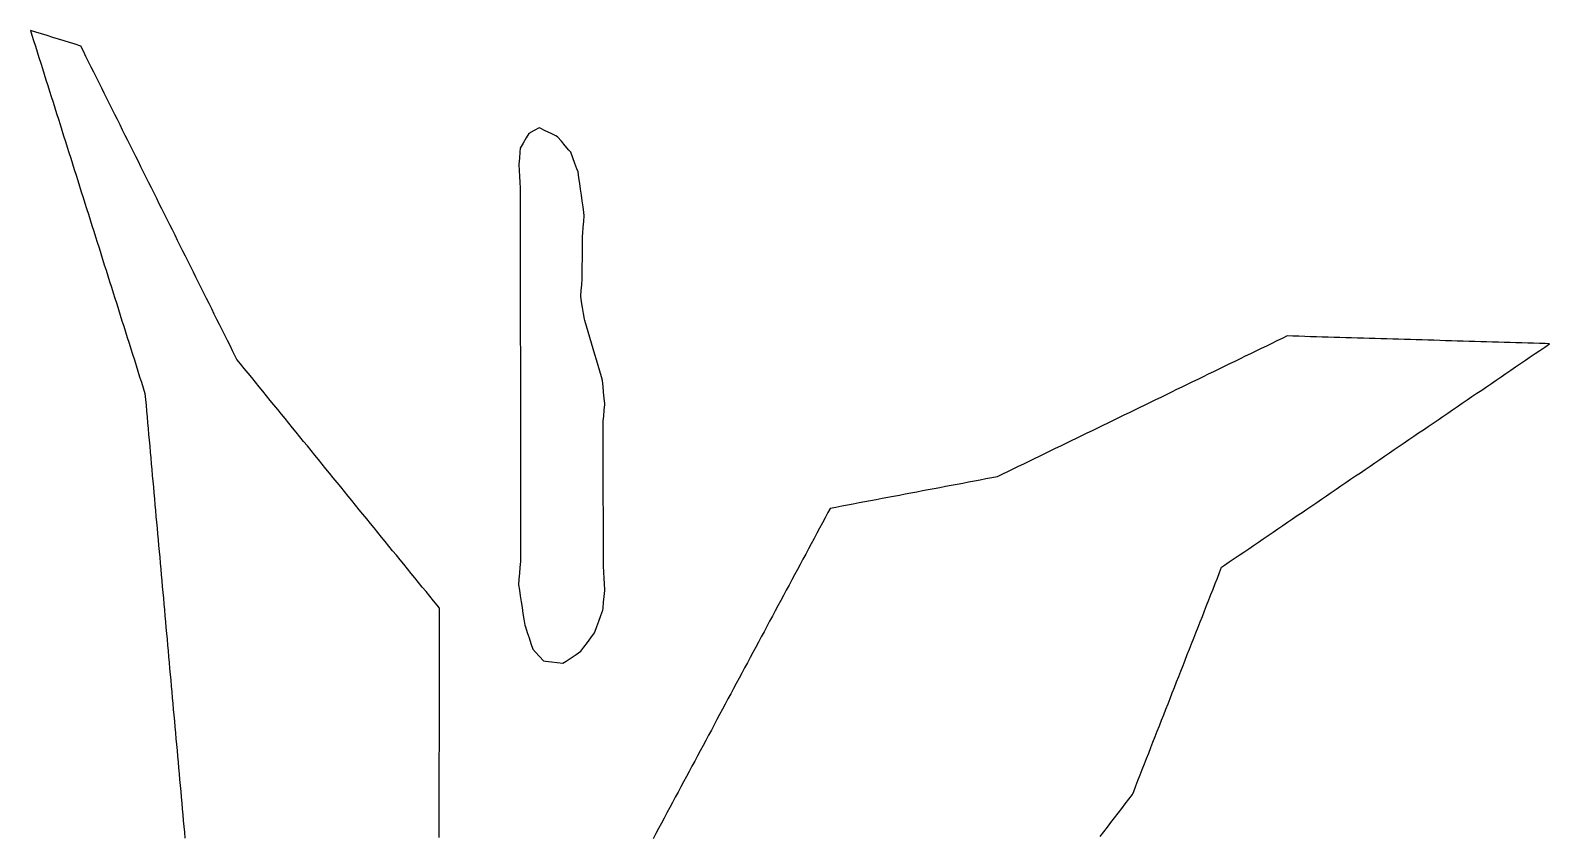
# Model space of a CAD drawing. Header units: millimetres. Extents: x 230 to 3347, y 514 to 5196.
# Drawn here: x 2876 to 3134.7, y 3664.5 to 3801.7 of the extents above; entities that cross this region are included whole.
import ezdxf

# ---------------------------------------------------------------- set-up
doc = ezdxf.new("R2010")
doc.units = ezdxf.units.MM
for name, color, linetype in [('ALL_ISLANDS', 7, 'Continuous'), ('OUTLINE_ISLAND_01', 7, 'Continuous'), ('OUTLINE_ISLAND_11', 7, 'Continuous')]:
    doc.layers.add(name, color=color, linetype=linetype)

msp = doc.modelspace()

# ---------------------------------------------------------------- linework, layer by layer
at = {"layer": 'ALL_ISLANDS'}
for points in [[(2945.5909, 3664.3627), (2945.5927, 3665.3627), (2945.5945, 3666.3627), (2945.5963, 3667.3627), (2945.5982, 3668.3627), (2945.6, 3669.3627), (2945.6018, 3670.3627), (2945.6036, 3671.3627), (2945.6054, 3672.3627), (2945.6072, 3673.3627), (2945.609, 3674.3627), (2945.6108, 3675.3627), (2945.6127, 3676.3627), (2945.6145, 3677.3627), (2945.6163, 3678.3627), (2945.6181, 3679.3627), (2945.6199, 3680.3627), (2945.6217, 3681.3627), (2945.6235, 3682.3627), (2945.6254, 3683.3627), (2945.6272, 3684.3627), (2945.629, 3685.3627), (2945.6308, 3686.3627), (2945.6326, 3687.3627), (2945.6344, 3688.3627), (2945.6362, 3689.3627), (2945.638, 3690.3627), (2945.6399, 3691.3627), (2945.6417, 3692.3627), (2945.6435, 3693.3627), (2945.6453, 3694.3626), (2945.6471, 3695.3626), (2945.6489, 3696.3626), (2945.6507, 3697.3626), (2945.6525, 3698.3626), (2945.6544, 3699.3626), (2945.6562, 3700.3626), (2945.658, 3701.3626), (2945.6598, 3702.3626), (2945.6616, 3703.3626), (2945.2453, 3703.8735), (2944.6136, 3704.6487), (2943.9819, 3705.424), (2943.3502, 3706.1992), (2942.7186, 3706.9744), (2942.0869, 3707.7496), (2941.4552, 3708.5248), (2940.8235, 3709.3001), (2940.1918, 3710.0753), (2939.5601, 3710.8505), (2938.9284, 3711.6257), (2938.2967, 3712.401), (2937.665, 3713.1762), (2937.0334, 3713.9514), (2936.4017, 3714.7266), (2935.77, 3715.5018), (2935.1383, 3716.2771), (2934.5066, 3717.0523), (2933.8749, 3717.8275), (2933.2432, 3718.6027), (2932.6115, 3719.378), (2931.9798, 3720.1532), (2931.3482, 3720.9284), (2930.7165, 3721.7036), (2930.0848, 3722.4788), (2929.4531, 3723.2541), (2928.8214, 3724.0293), (2928.1897, 3724.8045), (2927.558, 3725.5797), (2926.9263, 3726.3549), (2926.2946, 3727.1302), (2925.6629, 3727.9054), (2925.0313, 3728.6806), (2924.3996, 3729.4558), (2923.7679, 3730.2311), (2923.1362, 3731.0063), (2922.5045, 3731.7815), (2921.8728, 3732.5567), (2921.2411, 3733.3319), (2920.6094, 3734.1072), (2919.9777, 3734.8824), (2919.3461, 3735.6576), (2918.7144, 3736.4328), (2918.0827, 3737.208), (2917.451, 3737.9833), (2916.8193, 3738.7585), (2916.1876, 3739.5337), (2915.5559, 3740.3089), (2914.9242, 3741.0842), (2914.2925, 3741.8594), (2913.6608, 3742.6346), (2913.0292, 3743.4098), (2912.3975, 3744.185), (2911.7658, 3744.9603), (2911.1341, 3745.7355), (2910.8584, 3746.2883), (2910.4122, 3747.1833), (2909.966, 3748.0782), (2909.5198, 3748.9731), (2909.0736, 3749.8681), (2908.6274, 3750.763), (2908.1812, 3751.6579), (2907.735, 3752.5528), (2907.2888, 3753.4478), (2906.8426, 3754.3427), (2906.3963, 3755.2376), (2905.9501, 3756.1326), (2905.5039, 3757.0275), (2905.0577, 3757.9224), (2904.6115, 3758.8173), (2904.1653, 3759.7123), (2903.7191, 3760.6072), (2903.2729, 3761.5021), (2902.8267, 3762.3971), (2902.3805, 3763.292), (2901.9343, 3764.1869), (2901.488, 3765.0818), (2901.0418, 3765.9768), (2900.5956, 3766.8717), (2900.1494, 3767.7666), (2899.7032, 3768.6616), (2899.257, 3769.5565), (2898.8108, 3770.4514), (2898.3646, 3771.3463), (2897.9184, 3772.2413), (2897.4722, 3773.1362), (2897.026, 3774.0311), (2896.5797, 3774.9261), (2896.1335, 3775.821), (2895.6873, 3776.7159), (2895.2411, 3777.6108), (2894.7949, 3778.5058), (2894.3487, 3779.4007), (2893.9025, 3780.2956), (2893.4563, 3781.1906), (2893.0101, 3782.0855), (2892.5639, 3782.9804), (2892.1176, 3783.8754), (2891.6714, 3784.7703), (2891.2252, 3785.6652), (2890.779, 3786.5601), (2890.3328, 3787.4551), (2889.8866, 3788.35), (2889.4404, 3789.2449), (2888.9942, 3790.1399), (2888.548, 3791.0348), (2888.1018, 3791.9297), (2887.6556, 3792.8246), (2887.2093, 3793.7196), (2886.7631, 3794.6145), (2886.3169, 3795.5094), (2885.8707, 3796.4044), (2885.4245, 3797.2993), (2884.9783, 3798.1942), (2884.5321, 3799.0891), (2883.5989, 3799.3781), (2882.6437, 3799.6739), (2881.6884, 3799.9698), (2880.7332, 3800.2656), (2879.7779, 3800.5614), (2878.8227, 3800.8572), (2877.8674, 3801.153), (2876.9122, 3801.4488), (2875.9569, 3801.7447), (2876.2046, 3800.9604), (2876.5057, 3800.0068), (2876.8068, 3799.0532), (2877.1079, 3798.0996), (2877.409, 3797.146), (2877.71, 3796.1924), (2878.0111, 3795.2388), (2878.3122, 3794.2852), (2878.6133, 3793.3316), (2878.9144, 3792.378), (2879.2155, 3791.4244), (2879.5166, 3790.4708), (2879.8177, 3789.5172), (2880.1188, 3788.5636), (2880.4199, 3787.61), (2880.721, 3786.6564), (2881.0221, 3785.7028), (2881.3231, 3784.7493), (2881.6242, 3783.7957), (2881.9253, 3782.8421), (2882.2264, 3781.8885), (2882.5275, 3780.9349), (2882.8286, 3779.9813), (2883.1297, 3779.0277), (2883.4308, 3778.0741), (2883.7319, 3777.1205), (2884.033, 3776.1669), (2884.3341, 3775.2133), (2884.6352, 3774.2597), (2884.9363, 3773.3061), (2885.2373, 3772.3525), (2885.5384, 3771.3989), (2885.8395, 3770.4453), (2886.1406, 3769.4917), (2886.4417, 3768.5381), (2886.7428, 3767.5845), (2887.0439, 3766.6309), (2887.345, 3765.6773), (2887.6461, 3764.7238), (2887.9472, 3763.7702), (2888.2483, 3762.8166), (2888.5494, 3761.863), (2888.8504, 3760.9094), (2889.1515, 3759.9558), (2889.4526, 3759.0022), (2889.7537, 3758.0486), (2890.0548, 3757.095), (2890.3559, 3756.1414), (2890.657, 3755.1878), (2890.9581, 3754.2342), (2891.2592, 3753.2806), (2891.5603, 3752.327), (2891.8614, 3751.3734), (2892.1625, 3750.4198), (2892.4636, 3749.4662), (2892.7646, 3748.5126), (2893.0657, 3747.559), (2893.3668, 3746.6054), (2893.6679, 3745.6519), (2893.969, 3744.6983), (2894.2701, 3743.7447), (2894.5712, 3742.7911), (2894.8723, 3741.8375), (2895.1734, 3740.8839), (2895.4745, 3739.9303), (2895.4745, 3739.9299), (2895.564, 3738.9339), (2895.6535, 3737.9379), (2895.743, 3736.9419), (2895.8325, 3735.946), (2895.9219, 3734.95), (2896.0114, 3733.954), (2896.1009, 3732.958), (2896.1904, 3731.962), (2896.2799, 3730.966), (2896.3694, 3729.97), (2896.4589, 3728.974), (2896.5483, 3727.978), (2896.6378, 3726.9821), (2896.7273, 3725.9861), (2896.8168, 3724.9901), (2896.9063, 3723.9941), (2896.9958, 3722.9981), (2897.0853, 3722.0021), (2897.1747, 3721.0061), (2897.2642, 3720.0101), (2897.3537, 3719.0142), (2897.4432, 3718.0182), (2897.5327, 3717.0222), (2897.6222, 3716.0262), (2897.7117, 3715.0302), (2897.8012, 3714.0342), (2897.8906, 3713.0382), (2897.9801, 3712.0422), (2898.0696, 3711.0462), (2898.1591, 3710.0503), (2898.2486, 3709.0543), (2898.3381, 3708.0583), (2898.4276, 3707.0623), (2898.517, 3706.0663), (2898.6065, 3705.0703), (2898.696, 3704.0743), (2898.7855, 3703.0783), (2898.875, 3702.0824), (2898.9645, 3701.0864), (2899.054, 3700.0904), (2899.1434, 3699.0944), (2899.2329, 3698.0984), (2899.3224, 3697.1024), (2899.4119, 3696.1064), (2899.5014, 3695.1104), (2899.5909, 3694.1145), (2899.6804, 3693.1185), (2899.7699, 3692.1225), (2899.8593, 3691.1265), (2899.9488, 3690.1305), (2900.0383, 3689.1345), (2900.1278, 3688.1385), (2900.2173, 3687.1425), (2900.3068, 3686.1465), (2900.3963, 3685.1506), (2900.4857, 3684.1546), (2900.5752, 3683.1586), (2900.6647, 3682.1626), (2900.7542, 3681.1666), (2900.8437, 3680.1706), (2900.9332, 3679.1746), (2901.0227, 3678.1786), (2901.1121, 3677.1827), (2901.2016, 3676.1867), (2901.2911, 3675.1907), (2901.3806, 3674.1947), (2901.4701, 3673.1987), (2901.5596, 3672.2027), (2901.6491, 3671.2067), (2901.7386, 3670.2107), (2901.828, 3669.2148), (2901.9175, 3668.2188), (2902.007, 3667.2228), (2902.0965, 3666.2268), (2902.186, 3665.2308), (2902.2755, 3664.2348)], [(3058.2066, 3664.4932), (3058.8138, 3665.2877), (3059.4211, 3666.0822), (3060.0284, 3666.8767), (3060.6357, 3667.6712), (3061.2429, 3668.4657), (3061.8502, 3669.2602), (3062.4575, 3670.0547), (3063.0647, 3670.8492), (3063.672, 3671.6437), (3063.893, 3672.2066), (3064.2585, 3673.1374), (3064.6239, 3674.0682), (3064.9894, 3674.999), (3065.3549, 3675.9299), (3065.7203, 3676.8607), (3066.0858, 3677.7915), (3066.4512, 3678.7223), (3066.8167, 3679.6532), (3067.1822, 3680.584), (3067.5476, 3681.5148), (3067.9131, 3682.4456), (3068.2786, 3683.3765), (3068.644, 3684.3073), (3069.0095, 3685.2381), (3069.3749, 3686.169), (3069.7404, 3687.0998), (3070.1059, 3688.0306), (3070.4713, 3688.9614), (3070.8368, 3689.8923), (3071.2022, 3690.8231), (3071.5677, 3691.7539), (3071.9332, 3692.6847), (3072.2986, 3693.6156), (3072.6641, 3694.5464), (3073.0296, 3695.4772), (3073.395, 3696.408), (3073.7605, 3697.3389), (3074.1259, 3698.2697), (3074.4914, 3699.2005), (3074.8569, 3700.1314), (3075.2223, 3701.0622), (3075.5878, 3701.993), (3075.9532, 3702.9238), (3076.3187, 3703.8547), (3076.6842, 3704.7855), (3077.0496, 3705.7163), (3077.4151, 3706.6471), (3077.7805, 3707.578), (3078.146, 3708.5088), (3078.5115, 3709.4396), (3078.8769, 3710.3704), (3079.3591, 3710.6987), (3080.1857, 3711.2614), (3081.0123, 3711.8241), (3081.839, 3712.3869), (3082.6656, 3712.9496), (3083.4922, 3713.5124), (3084.3189, 3714.0751), (3085.1455, 3714.6378), (3085.9722, 3715.2006), (3086.7988, 3715.7633), (3087.6254, 3716.3261), (3088.4521, 3716.8888), (3089.2787, 3717.4515), (3090.1053, 3718.0143), (3090.932, 3718.577), (3091.7586, 3719.1397), (3092.5852, 3719.7025), (3093.4119, 3720.2652), (3094.2385, 3720.828), (3095.0651, 3721.3907), (3095.8918, 3721.9534), (3096.7184, 3722.5162), (3097.545, 3723.0789), (3098.3717, 3723.6417), (3099.1983, 3724.2044), (3100.0249, 3724.7671), (3100.8516, 3725.3299), (3101.6782, 3725.8926), (3102.5049, 3726.4553), (3103.3315, 3727.0181), (3104.1581, 3727.5808), (3104.9848, 3728.1436), (3105.8114, 3728.7063), (3106.638, 3729.269), (3107.4647, 3729.8318), (3108.2913, 3730.3945), (3109.1179, 3730.9572), (3109.9446, 3731.52), (3110.7712, 3732.0827), (3111.5978, 3732.6455), (3112.4245, 3733.2082), (3113.2511, 3733.7709), (3114.0777, 3734.3337), (3114.9044, 3734.8964), (3115.731, 3735.4592), (3116.5576, 3736.0219), (3117.3843, 3736.5846), (3118.2109, 3737.1474), (3119.0376, 3737.7101), (3119.8642, 3738.2728), (3120.6908, 3738.8356), (3121.5175, 3739.3983), (3122.3441, 3739.9611), (3123.1707, 3740.5238), (3123.9974, 3741.0865), (3124.824, 3741.6493), (3125.6506, 3742.212), (3126.4773, 3742.7748), (3127.3039, 3743.3375), (3128.1305, 3743.9002), (3128.9572, 3744.463), (3129.7838, 3745.0257), (3130.6104, 3745.5884), (3131.4371, 3746.1512), (3132.2637, 3746.7139), (3133.0903, 3747.2767), (3133.917, 3747.8394), (3134.7436, 3748.4021), (3134.0091, 3748.4239), (3133.0095, 3748.4534), (3132.0099, 3748.483), (3131.0104, 3748.5126), (3130.0108, 3748.5421), (3129.0112, 3748.5717), (3128.0117, 3748.6013), (3127.0121, 3748.6308), (3126.0125, 3748.6604), (3125.013, 3748.69), (3124.0134, 3748.7195), (3123.0139, 3748.7491), (3122.0143, 3748.7787), (3121.0147, 3748.8082), (3120.0152, 3748.8378), (3119.0156, 3748.8674), (3118.016, 3748.8969), (3117.0165, 3748.9265), (3116.0169, 3748.9561), (3115.0174, 3748.9856), (3114.0178, 3749.0152), (3113.0182, 3749.0448), (3112.0187, 3749.0743), (3111.0191, 3749.1039), (3110.0195, 3749.1335), (3109.02, 3749.163), (3108.0204, 3749.1926), (3107.0209, 3749.2222), (3106.0213, 3749.2517), (3105.0217, 3749.2813), (3104.0222, 3749.3109), (3103.0226, 3749.3404), (3102.023, 3749.37), (3101.0235, 3749.3995), (3100.0239, 3749.4291), (3099.0244, 3749.4587), (3098.0248, 3749.4882), (3097.0252, 3749.5178), (3096.0257, 3749.5474), (3095.0261, 3749.5769), (3094.0265, 3749.6065), (3093.027, 3749.6361), (3092.0274, 3749.6656), (3091.0278, 3749.6952), (3090.0283, 3749.7248), (3089.2017, 3749.3234), (3088.3021, 3748.8866), (3087.4026, 3748.4499), (3086.503, 3748.0131), (3085.6034, 3747.5763), (3084.7039, 3747.1395), (3083.8043, 3746.7027), (3082.9047, 3746.266), (3082.0051, 3745.8292), (3081.1056, 3745.3924), (3080.206, 3744.9556), (3079.3064, 3744.5188), (3078.4069, 3744.082), (3077.5073, 3743.6453), (3076.6077, 3743.2085), (3075.7082, 3742.7717), (3074.8086, 3742.3349), (3073.909, 3741.8981), (3073.0095, 3741.4614), (3072.1099, 3741.0246), (3071.2103, 3740.5878), (3070.3108, 3740.151), (3069.4112, 3739.7142), (3068.5116, 3739.2774), (3067.6121, 3738.8407), (3066.7125, 3738.4039), (3065.8129, 3737.9671), (3064.9134, 3737.5303), (3064.0138, 3737.0935), (3063.1142, 3736.6568), (3062.2147, 3736.22), (3061.3151, 3735.7832), (3060.4155, 3735.3464), (3059.516, 3734.9096), (3058.6164, 3734.4728), (3057.7168, 3734.0361), (3056.8173, 3733.5993), (3055.9177, 3733.1625), (3055.0181, 3732.7257), (3054.1186, 3732.2889), (3053.219, 3731.8522), (3052.3194, 3731.4154), (3051.4199, 3730.9786), (3050.5203, 3730.5418), (3049.6207, 3730.105), (3048.7212, 3729.6682), (3047.8216, 3729.2315), (3046.922, 3728.7947), (3046.0224, 3728.3579), (3045.1229, 3727.9211), (3044.2233, 3727.4843), (3043.3237, 3727.0476), (3042.4242, 3726.6108), (3041.5246, 3726.174), (3040.625, 3725.7372), (3039.7088, 3725.5642), (3038.7262, 3725.3786), (3037.7435, 3725.193), (3036.7609, 3725.0074), (3035.7783, 3724.8218), (3034.7957, 3724.6362), (3033.813, 3724.4506), (3032.8304, 3724.265), (3031.8478, 3724.0794), (3030.8652, 3723.8939), (3029.8825, 3723.7083), (3028.8999, 3723.5227), (3027.9173, 3723.3371), (3026.9346, 3723.1515), (3025.952, 3722.9659), (3024.9694, 3722.7803), (3023.9868, 3722.5947), (3023.0041, 3722.4091), (3022.0215, 3722.2235), (3021.0389, 3722.038), (3020.0563, 3721.8524), (3019.0736, 3721.6668), (3018.091, 3721.4812), (3017.1084, 3721.2956), (3016.1257, 3721.11), (3015.1431, 3720.9244), (3014.1605, 3720.7388), (3013.1779, 3720.5532), (3012.1952, 3720.3676), (3011.8116, 3719.6527), (3011.3387, 3718.7716), (3010.8658, 3717.8905), (3010.3929, 3717.0093), (3009.92, 3716.1282), (3009.4472, 3715.2471), (3008.9743, 3714.366), (3008.5014, 3713.4848), (3008.0285, 3712.6037), (3007.5557, 3711.7226), (3007.0828, 3710.8414), (3006.6099, 3709.9603), (3006.137, 3709.0792), (3005.6642, 3708.1981), (3005.1913, 3707.3169), (3004.7184, 3706.4358), (3004.2455, 3705.5547), (3003.7726, 3704.6735), (3003.2998, 3703.7924), (3002.8269, 3702.9113), (3002.354, 3702.0302), (3001.8811, 3701.149), (3001.4083, 3700.2679), (3000.9354, 3699.3868), (3000.4625, 3698.5056), (2999.9896, 3697.6245), (2999.5168, 3696.7434), (2999.0439, 3695.8623), (2998.571, 3694.9811), (2998.0981, 3694.1), (2997.6253, 3693.2189), (2997.1524, 3692.3377), (2996.6795, 3691.4566), (2996.2066, 3690.5755), (2995.7337, 3689.6944), (2995.2609, 3688.8132), (2994.788, 3687.9321), (2994.3151, 3687.051), (2993.8422, 3686.1698), (2993.3694, 3685.2887), (2992.8965, 3684.4076), (2992.4236, 3683.5265), (2991.9507, 3682.6453), (2991.4779, 3681.7642), (2991.005, 3680.8831), (2990.5321, 3680.0019), (2990.0592, 3679.1208), (2989.5863, 3678.2397), (2989.1135, 3677.3586), (2988.6406, 3676.4774), (2988.1677, 3675.5963), (2987.6948, 3674.7152), (2987.222, 3673.834), (2986.7491, 3672.9529), (2986.2762, 3672.0718), (2985.8033, 3671.1907), (2985.3305, 3670.3095), (2984.8576, 3669.4284), (2984.3847, 3668.5473), (2983.9118, 3667.6661), (2983.4389, 3666.785), (2982.9661, 3665.9039), (2982.4932, 3665.0228), (2982.0203, 3664.1416)]]:
    msp.add_lwpolyline(points, dxfattribs=at)
msp.add_lwpolyline([(2962.627, 3785.1685), (2961.7491, 3784.6895), (2960.8713, 3784.2106), (2960.4187, 3783.438), (2959.9132, 3782.5752), (2959.4077, 3781.7123), (2959.3461, 3780.9922), (2959.2608, 3779.9959), (2959.1755, 3778.9995), (2959.1816, 3778.8887), (2959.2363, 3777.8902), (2959.291, 3776.8917), (2959.3457, 3775.8932), (2959.4004, 3774.8947), (2959.4006, 3774.5398), (2959.4012, 3773.5398), (2959.4017, 3772.5398), (2959.4023, 3771.5398), (2959.4028, 3770.5398), (2959.4034, 3769.5398), (2959.4039, 3768.5398), (2959.4045, 3767.5398), (2959.405, 3766.5398), (2959.4056, 3765.5398), (2959.4061, 3764.5398), (2959.4067, 3763.5398), (2959.4072, 3762.5398), (2959.4078, 3761.5398), (2959.4083, 3760.5398), (2959.4089, 3759.5398), (2959.4094, 3758.5398), (2959.41, 3757.5398), (2959.4105, 3756.5398), (2959.4111, 3755.5398), (2959.4116, 3754.5398), (2959.4122, 3753.5398), (2959.4127, 3752.5398), (2959.4133, 3751.5398), (2959.4138, 3750.5398), (2959.4144, 3749.5398), (2959.4149, 3748.5398), (2959.4155, 3747.5398), (2959.416, 3746.5398), (2959.4166, 3745.5398), (2959.4171, 3744.5398), (2959.4177, 3743.5398), (2959.4182, 3742.5398), (2959.4188, 3741.5398), (2959.4193, 3740.5398), (2959.4199, 3739.5398), (2959.4204, 3738.5398), (2959.421, 3737.5398), (2959.4215, 3736.5398), (2959.4221, 3735.5398), (2959.4226, 3734.5398), (2959.4232, 3733.5398), (2959.4237, 3732.5398), (2959.4243, 3731.5398), (2959.4248, 3730.5398), (2959.4254, 3729.5398), (2959.4259, 3728.5398), (2959.4265, 3727.5398), (2959.427, 3726.5398), (2959.4276, 3725.5398), (2959.4281, 3724.5398), (2959.4287, 3723.5398), (2959.4292, 3722.5398), (2959.4298, 3721.5398), (2959.4303, 3720.5398), (2959.4309, 3719.5398), (2959.4314, 3718.5398), (2959.432, 3717.5398), (2959.4325, 3716.5398), (2959.4331, 3715.5398), (2959.4336, 3714.5398), (2959.4342, 3713.5398), (2959.4347, 3712.5398), (2959.4353, 3711.5398), (2959.4183, 3711.322), (2959.3407, 3710.325), (2959.263, 3709.328), (2959.1854, 3708.331), (2959.1077, 3707.3341), (2959.2458, 3706.448), (2959.3998, 3705.4599), (2959.5538, 3704.4718), (2959.7078, 3703.4838), (2959.8618, 3702.4957), (2960.0158, 3701.5076), (2960.1697, 3700.5195), (2960.2681, 3700.2227), (2960.5826, 3699.2735), (2960.8972, 3698.3242), (2961.2117, 3697.375), (2961.5262, 3696.4258), (2962.0041, 3695.9085), (2962.6827, 3695.1739), (2963.3613, 3694.4394), (2963.7076, 3694.3938), (2964.6991, 3694.2634), (2965.6906, 3694.133), (2966.682, 3694.0026), (2967.2494, 3694.3863), (2968.0777, 3694.9466), (2968.9061, 3695.5069), (2969.7344, 3696.0671), (2970.2478, 3696.7583), (2970.8441, 3697.561), (2971.4404, 3698.3638), (2972.0367, 3699.1665), (2972.0923, 3699.3171), (2972.4389, 3700.2552), (2972.7855, 3701.1932), (2973.1321, 3702.1312), (2973.4787, 3703.0692), (2973.5098, 3703.3914), (2973.606, 3704.3868), (2973.7022, 3705.3821), (2973.7984, 3706.3775), (2973.7902, 3706.5196), (2973.7324, 3707.518), (2973.6747, 3708.5163), (2973.6169, 3709.5146), (2973.5591, 3710.513), (2973.5587, 3711.2671), (2973.5581, 3712.2671), (2973.5576, 3713.2671), (2973.557, 3714.2671), (2973.5564, 3715.2671), (2973.5558, 3716.2671), (2973.5553, 3717.2671), (2973.5547, 3718.2671), (2973.5541, 3719.2671), (2973.5536, 3720.2671), (2973.553, 3721.2671), (2973.5524, 3722.2671), (2973.5519, 3723.2671), (2973.5513, 3724.2671), (2973.5507, 3725.2671), (2973.5502, 3726.2671), (2973.5496, 3727.2671), (2973.549, 3728.2671), (2973.5484, 3729.2671), (2973.5479, 3730.2671), (2973.5473, 3731.2671), (2973.5467, 3732.2671), (2973.5462, 3733.2671), (2973.5456, 3734.2671), (2973.545, 3735.2671), (2973.6187, 3736.0811), (2973.7089, 3737.077), (2973.7991, 3738.073), (2973.7903, 3738.1648), (2973.6955, 3739.1602), (2973.6007, 3740.1557), (2973.5059, 3741.1512), (2973.4111, 3742.1467), (2973.2299, 3742.7614), (2972.9471, 3743.7206), (2972.6643, 3744.6798), (2972.3815, 3745.6389), (2972.0986, 3746.5981), (2971.8158, 3747.5573), (2971.533, 3748.5165), (2971.2502, 3749.4757), (2970.9674, 3750.4348), (2970.6846, 3751.394), (2970.4018, 3752.3532), (2970.3625, 3752.5853), (2970.1959, 3753.5713), (2970.0293, 3754.5573), (2969.8626, 3755.5434), (2969.696, 3756.5294), (2969.7771, 3757.4402), (2969.8658, 3758.4362), (2969.9546, 3759.4323), (2969.9569, 3759.7208), (2969.965, 3760.7207), (2969.9732, 3761.7207), (2969.9813, 3762.7207), (2969.9894, 3763.7206), (2969.9976, 3764.7206), (2970.0057, 3765.7206), (2970.0138, 3766.7205), (2970.0582, 3767.2434), (2970.1428, 3768.2398), (2970.2275, 3769.2363), (2970.3121, 3770.2327), (2970.2397, 3770.7354), (2970.0973, 3771.7253), (2969.9548, 3772.7151), (2969.8124, 3773.7049), (2969.6699, 3774.6947), (2969.5275, 3775.6845), (2969.385, 3776.6743), (2969.2426, 3777.6641), (2969.0533, 3778.1759), (2968.7065, 3779.1139), (2968.3597, 3780.0518), (2968.0129, 3780.9897), (2967.6988, 3781.3588), (2967.0507, 3782.1204), (2966.4026, 3782.882), (2965.7545, 3783.6435), (2965.4658, 3783.7843), (2964.5669, 3784.2226), (2963.6681, 3784.6608), (2962.7692, 3785.0991)], close=True, dxfattribs=at)
at = {"layer": 'OUTLINE_ISLAND_01'}
for points in [[(2945.5909, 3664.3627), (2945.5927, 3665.3627), (2945.5945, 3666.3627), (2945.5963, 3667.3627), (2945.5982, 3668.3627), (2945.6, 3669.3627), (2945.6018, 3670.3627), (2945.6036, 3671.3627), (2945.6054, 3672.3627), (2945.6072, 3673.3627), (2945.609, 3674.3627), (2945.6108, 3675.3627), (2945.6127, 3676.3627), (2945.6145, 3677.3627), (2945.6163, 3678.3627), (2945.6181, 3679.3627), (2945.6199, 3680.3627), (2945.6217, 3681.3627), (2945.6235, 3682.3627), (2945.6254, 3683.3627), (2945.6272, 3684.3627), (2945.629, 3685.3627), (2945.6308, 3686.3627), (2945.6326, 3687.3627), (2945.6344, 3688.3627), (2945.6362, 3689.3627), (2945.638, 3690.3627), (2945.6399, 3691.3627), (2945.6417, 3692.3627), (2945.6435, 3693.3627), (2945.6453, 3694.3626), (2945.6471, 3695.3626), (2945.6489, 3696.3626), (2945.6507, 3697.3626), (2945.6525, 3698.3626), (2945.6544, 3699.3626), (2945.6562, 3700.3626), (2945.658, 3701.3626), (2945.6598, 3702.3626), (2945.6616, 3703.3626), (2945.2453, 3703.8735), (2944.6136, 3704.6487), (2943.9819, 3705.424), (2943.3502, 3706.1992), (2942.7186, 3706.9744), (2942.0869, 3707.7496), (2941.4552, 3708.5248), (2940.8235, 3709.3001), (2940.1918, 3710.0753), (2939.5601, 3710.8505), (2938.9284, 3711.6257), (2938.2967, 3712.401), (2937.665, 3713.1762), (2937.0334, 3713.9514), (2936.4017, 3714.7266), (2935.77, 3715.5018), (2935.1383, 3716.2771), (2934.5066, 3717.0523), (2933.8749, 3717.8275), (2933.2432, 3718.6027), (2932.6115, 3719.378), (2931.9798, 3720.1532), (2931.3482, 3720.9284), (2930.7165, 3721.7036), (2930.0848, 3722.4788), (2929.4531, 3723.2541), (2928.8214, 3724.0293), (2928.1897, 3724.8045), (2927.558, 3725.5797), (2926.9263, 3726.3549), (2926.2946, 3727.1302), (2925.6629, 3727.9054), (2925.0313, 3728.6806), (2924.3996, 3729.4558), (2923.7679, 3730.2311), (2923.1362, 3731.0063), (2922.5045, 3731.7815), (2921.8728, 3732.5567), (2921.2411, 3733.3319), (2920.6094, 3734.1072), (2919.9777, 3734.8824), (2919.3461, 3735.6576), (2918.7144, 3736.4328), (2918.0827, 3737.208), (2917.451, 3737.9833), (2916.8193, 3738.7585), (2916.1876, 3739.5337), (2915.5559, 3740.3089), (2914.9242, 3741.0842), (2914.2925, 3741.8594), (2913.6608, 3742.6346), (2913.0292, 3743.4098), (2912.3975, 3744.185), (2911.7658, 3744.9603), (2911.1341, 3745.7355), (2910.8584, 3746.2883), (2910.4122, 3747.1833), (2909.966, 3748.0782), (2909.5198, 3748.9731), (2909.0736, 3749.8681), (2908.6274, 3750.763), (2908.1812, 3751.6579), (2907.735, 3752.5528), (2907.2888, 3753.4478), (2906.8426, 3754.3427), (2906.3963, 3755.2376), (2905.9501, 3756.1326), (2905.5039, 3757.0275), (2905.0577, 3757.9224), (2904.6115, 3758.8173), (2904.1653, 3759.7123), (2903.7191, 3760.6072), (2903.2729, 3761.5021), (2902.8267, 3762.3971), (2902.3805, 3763.292), (2901.9343, 3764.1869), (2901.488, 3765.0818), (2901.0418, 3765.9768), (2900.5956, 3766.8717), (2900.1494, 3767.7666), (2899.7032, 3768.6616), (2899.257, 3769.5565), (2898.8108, 3770.4514), (2898.3646, 3771.3463), (2897.9184, 3772.2413), (2897.4722, 3773.1362), (2897.026, 3774.0311), (2896.5797, 3774.9261), (2896.1335, 3775.821), (2895.6873, 3776.7159), (2895.2411, 3777.6108), (2894.7949, 3778.5058), (2894.3487, 3779.4007), (2893.9025, 3780.2956), (2893.4563, 3781.1906), (2893.0101, 3782.0855), (2892.5639, 3782.9804), (2892.1176, 3783.8754), (2891.6714, 3784.7703), (2891.2252, 3785.6652), (2890.779, 3786.5601), (2890.3328, 3787.4551), (2889.8866, 3788.35), (2889.4404, 3789.2449), (2888.9942, 3790.1399), (2888.548, 3791.0348), (2888.1018, 3791.9297), (2887.6556, 3792.8246), (2887.2093, 3793.7196), (2886.7631, 3794.6145), (2886.3169, 3795.5094), (2885.8707, 3796.4044), (2885.4245, 3797.2993), (2884.9783, 3798.1942), (2884.5321, 3799.0891), (2883.5989, 3799.3781), (2882.6437, 3799.6739), (2881.6884, 3799.9698), (2880.7332, 3800.2656), (2879.7779, 3800.5614), (2878.8227, 3800.8572), (2877.8674, 3801.153), (2876.9122, 3801.4488), (2875.9569, 3801.7447), (2876.2046, 3800.9604), (2876.5057, 3800.0068), (2876.8068, 3799.0532), (2877.1079, 3798.0996), (2877.409, 3797.146), (2877.71, 3796.1924), (2878.0111, 3795.2388), (2878.3122, 3794.2852), (2878.6133, 3793.3316), (2878.9144, 3792.378), (2879.2155, 3791.4244), (2879.5166, 3790.4708), (2879.8177, 3789.5172), (2880.1188, 3788.5636), (2880.4199, 3787.61), (2880.721, 3786.6564), (2881.0221, 3785.7028), (2881.3231, 3784.7493), (2881.6242, 3783.7957), (2881.9253, 3782.8421), (2882.2264, 3781.8885), (2882.5275, 3780.9349), (2882.8286, 3779.9813), (2883.1297, 3779.0277), (2883.4308, 3778.0741), (2883.7319, 3777.1205), (2884.033, 3776.1669), (2884.3341, 3775.2133), (2884.6352, 3774.2597), (2884.9363, 3773.3061), (2885.2373, 3772.3525), (2885.5384, 3771.3989), (2885.8395, 3770.4453), (2886.1406, 3769.4917), (2886.4417, 3768.5381), (2886.7428, 3767.5845), (2887.0439, 3766.6309), (2887.345, 3765.6773), (2887.6461, 3764.7238), (2887.9472, 3763.7702), (2888.2483, 3762.8166), (2888.5494, 3761.863), (2888.8504, 3760.9094), (2889.1515, 3759.9558), (2889.4526, 3759.0022), (2889.7537, 3758.0486), (2890.0548, 3757.095), (2890.3559, 3756.1414), (2890.657, 3755.1878), (2890.9581, 3754.2342), (2891.2592, 3753.2806), (2891.5603, 3752.327), (2891.8614, 3751.3734), (2892.1625, 3750.4198), (2892.4636, 3749.4662), (2892.7646, 3748.5126), (2893.0657, 3747.559), (2893.3668, 3746.6054), (2893.6679, 3745.6519), (2893.969, 3744.6983), (2894.2701, 3743.7447), (2894.5712, 3742.7911), (2894.8723, 3741.8375), (2895.1734, 3740.8839), (2895.4745, 3739.9303), (2895.4745, 3739.9299), (2895.564, 3738.9339), (2895.6535, 3737.9379), (2895.743, 3736.9419), (2895.8325, 3735.946), (2895.9219, 3734.95), (2896.0114, 3733.954), (2896.1009, 3732.958), (2896.1904, 3731.962), (2896.2799, 3730.966), (2896.3694, 3729.97), (2896.4589, 3728.974), (2896.5483, 3727.978), (2896.6378, 3726.9821), (2896.7273, 3725.9861), (2896.8168, 3724.9901), (2896.9063, 3723.9941), (2896.9958, 3722.9981), (2897.0853, 3722.0021), (2897.1747, 3721.0061), (2897.2642, 3720.0101), (2897.3537, 3719.0142), (2897.4432, 3718.0182), (2897.5327, 3717.0222), (2897.6222, 3716.0262), (2897.7117, 3715.0302), (2897.8012, 3714.0342), (2897.8906, 3713.0382), (2897.9801, 3712.0422), (2898.0696, 3711.0462), (2898.1591, 3710.0503), (2898.2486, 3709.0543), (2898.3381, 3708.0583), (2898.4276, 3707.0623), (2898.517, 3706.0663), (2898.6065, 3705.0703), (2898.696, 3704.0743), (2898.7855, 3703.0783), (2898.875, 3702.0824), (2898.9645, 3701.0864), (2899.054, 3700.0904), (2899.1434, 3699.0944), (2899.2329, 3698.0984), (2899.3224, 3697.1024), (2899.4119, 3696.1064), (2899.5014, 3695.1104), (2899.5909, 3694.1145), (2899.6804, 3693.1185), (2899.7699, 3692.1225), (2899.8593, 3691.1265), (2899.9488, 3690.1305), (2900.0383, 3689.1345), (2900.1278, 3688.1385), (2900.2173, 3687.1425), (2900.3068, 3686.1465), (2900.3963, 3685.1506), (2900.4857, 3684.1546), (2900.5752, 3683.1586), (2900.6647, 3682.1626), (2900.7542, 3681.1666), (2900.8437, 3680.1706), (2900.9332, 3679.1746), (2901.0227, 3678.1786), (2901.1121, 3677.1827), (2901.2016, 3676.1867), (2901.2911, 3675.1907), (2901.3806, 3674.1947), (2901.4701, 3673.1987), (2901.5596, 3672.2027), (2901.6491, 3671.2067), (2901.7386, 3670.2107), (2901.828, 3669.2148), (2901.9175, 3668.2188), (2902.007, 3667.2228), (2902.0965, 3666.2268), (2902.186, 3665.2308), (2902.2755, 3664.2348)], [(3058.2066, 3664.4932), (3058.8138, 3665.2877), (3059.4211, 3666.0822), (3060.0284, 3666.8767), (3060.6357, 3667.6712), (3061.2429, 3668.4657), (3061.8502, 3669.2602), (3062.4575, 3670.0547), (3063.0647, 3670.8492), (3063.672, 3671.6437), (3063.893, 3672.2066), (3064.2585, 3673.1374), (3064.6239, 3674.0682), (3064.9894, 3674.999), (3065.3549, 3675.9299), (3065.7203, 3676.8607), (3066.0858, 3677.7915), (3066.4512, 3678.7223), (3066.8167, 3679.6532), (3067.1822, 3680.584), (3067.5476, 3681.5148), (3067.9131, 3682.4456), (3068.2786, 3683.3765), (3068.644, 3684.3073), (3069.0095, 3685.2381), (3069.3749, 3686.169), (3069.7404, 3687.0998), (3070.1059, 3688.0306), (3070.4713, 3688.9614), (3070.8368, 3689.8923), (3071.2022, 3690.8231), (3071.5677, 3691.7539), (3071.9332, 3692.6847), (3072.2986, 3693.6156), (3072.6641, 3694.5464), (3073.0296, 3695.4772), (3073.395, 3696.408), (3073.7605, 3697.3389), (3074.1259, 3698.2697), (3074.4914, 3699.2005), (3074.8569, 3700.1314), (3075.2223, 3701.0622), (3075.5878, 3701.993), (3075.9532, 3702.9238), (3076.3187, 3703.8547), (3076.6842, 3704.7855), (3077.0496, 3705.7163), (3077.4151, 3706.6471), (3077.7805, 3707.578), (3078.146, 3708.5088), (3078.5115, 3709.4396), (3078.8769, 3710.3704), (3079.3591, 3710.6987), (3080.1857, 3711.2614), (3081.0123, 3711.8241), (3081.839, 3712.3869), (3082.6656, 3712.9496), (3083.4922, 3713.5124), (3084.3189, 3714.0751), (3085.1455, 3714.6378), (3085.9722, 3715.2006), (3086.7988, 3715.7633), (3087.6254, 3716.3261), (3088.4521, 3716.8888), (3089.2787, 3717.4515), (3090.1053, 3718.0143), (3090.932, 3718.577), (3091.7586, 3719.1397), (3092.5852, 3719.7025), (3093.4119, 3720.2652), (3094.2385, 3720.828), (3095.0651, 3721.3907), (3095.8918, 3721.9534), (3096.7184, 3722.5162), (3097.545, 3723.0789), (3098.3717, 3723.6417), (3099.1983, 3724.2044), (3100.0249, 3724.7671), (3100.8516, 3725.3299), (3101.6782, 3725.8926), (3102.5049, 3726.4553), (3103.3315, 3727.0181), (3104.1581, 3727.5808), (3104.9848, 3728.1436), (3105.8114, 3728.7063), (3106.638, 3729.269), (3107.4647, 3729.8318), (3108.2913, 3730.3945), (3109.1179, 3730.9572), (3109.9446, 3731.52), (3110.7712, 3732.0827), (3111.5978, 3732.6455), (3112.4245, 3733.2082), (3113.2511, 3733.7709), (3114.0777, 3734.3337), (3114.9044, 3734.8964), (3115.731, 3735.4592), (3116.5576, 3736.0219), (3117.3843, 3736.5846), (3118.2109, 3737.1474), (3119.0376, 3737.7101), (3119.8642, 3738.2728), (3120.6908, 3738.8356), (3121.5175, 3739.3983), (3122.3441, 3739.9611), (3123.1707, 3740.5238), (3123.9974, 3741.0865), (3124.824, 3741.6493), (3125.6506, 3742.212), (3126.4773, 3742.7748), (3127.3039, 3743.3375), (3128.1305, 3743.9002), (3128.9572, 3744.463), (3129.7838, 3745.0257), (3130.6104, 3745.5884), (3131.4371, 3746.1512), (3132.2637, 3746.7139), (3133.0903, 3747.2767), (3133.917, 3747.8394), (3134.7436, 3748.4021), (3134.0091, 3748.4239), (3133.0095, 3748.4534), (3132.0099, 3748.483), (3131.0104, 3748.5126), (3130.0108, 3748.5421), (3129.0112, 3748.5717), (3128.0117, 3748.6013), (3127.0121, 3748.6308), (3126.0125, 3748.6604), (3125.013, 3748.69), (3124.0134, 3748.7195), (3123.0139, 3748.7491), (3122.0143, 3748.7787), (3121.0147, 3748.8082), (3120.0152, 3748.8378), (3119.0156, 3748.8674), (3118.016, 3748.8969), (3117.0165, 3748.9265), (3116.0169, 3748.9561), (3115.0174, 3748.9856), (3114.0178, 3749.0152), (3113.0182, 3749.0448), (3112.0187, 3749.0743), (3111.0191, 3749.1039), (3110.0195, 3749.1335), (3109.02, 3749.163), (3108.0204, 3749.1926), (3107.0209, 3749.2222), (3106.0213, 3749.2517), (3105.0217, 3749.2813), (3104.0222, 3749.3109), (3103.0226, 3749.3404), (3102.023, 3749.37), (3101.0235, 3749.3995), (3100.0239, 3749.4291), (3099.0244, 3749.4587), (3098.0248, 3749.4882), (3097.0252, 3749.5178), (3096.0257, 3749.5474), (3095.0261, 3749.5769), (3094.0265, 3749.6065), (3093.027, 3749.6361), (3092.0274, 3749.6656), (3091.0278, 3749.6952), (3090.0283, 3749.7248), (3089.2017, 3749.3234), (3088.3021, 3748.8866), (3087.4026, 3748.4499), (3086.503, 3748.0131), (3085.6034, 3747.5763), (3084.7039, 3747.1395), (3083.8043, 3746.7027), (3082.9047, 3746.266), (3082.0051, 3745.8292), (3081.1056, 3745.3924), (3080.206, 3744.9556), (3079.3064, 3744.5188), (3078.4069, 3744.082), (3077.5073, 3743.6453), (3076.6077, 3743.2085), (3075.7082, 3742.7717), (3074.8086, 3742.3349), (3073.909, 3741.8981), (3073.0095, 3741.4614), (3072.1099, 3741.0246), (3071.2103, 3740.5878), (3070.3108, 3740.151), (3069.4112, 3739.7142), (3068.5116, 3739.2774), (3067.6121, 3738.8407), (3066.7125, 3738.4039), (3065.8129, 3737.9671), (3064.9134, 3737.5303), (3064.0138, 3737.0935), (3063.1142, 3736.6568), (3062.2147, 3736.22), (3061.3151, 3735.7832), (3060.4155, 3735.3464), (3059.516, 3734.9096), (3058.6164, 3734.4728), (3057.7168, 3734.0361), (3056.8173, 3733.5993), (3055.9177, 3733.1625), (3055.0181, 3732.7257), (3054.1186, 3732.2889), (3053.219, 3731.8522), (3052.3194, 3731.4154), (3051.4199, 3730.9786), (3050.5203, 3730.5418), (3049.6207, 3730.105), (3048.7212, 3729.6682), (3047.8216, 3729.2315), (3046.922, 3728.7947), (3046.0224, 3728.3579), (3045.1229, 3727.9211), (3044.2233, 3727.4843), (3043.3237, 3727.0476), (3042.4242, 3726.6108), (3041.5246, 3726.174), (3040.625, 3725.7372), (3039.7088, 3725.5642), (3038.7262, 3725.3786), (3037.7435, 3725.193), (3036.7609, 3725.0074), (3035.7783, 3724.8218), (3034.7957, 3724.6362), (3033.813, 3724.4506), (3032.8304, 3724.265), (3031.8478, 3724.0794), (3030.8652, 3723.8939), (3029.8825, 3723.7083), (3028.8999, 3723.5227), (3027.9173, 3723.3371), (3026.9346, 3723.1515), (3025.952, 3722.9659), (3024.9694, 3722.7803), (3023.9868, 3722.5947), (3023.0041, 3722.4091), (3022.0215, 3722.2235), (3021.0389, 3722.038), (3020.0563, 3721.8524), (3019.0736, 3721.6668), (3018.091, 3721.4812), (3017.1084, 3721.2956), (3016.1257, 3721.11), (3015.1431, 3720.9244), (3014.1605, 3720.7388), (3013.1779, 3720.5532), (3012.1952, 3720.3676), (3011.8116, 3719.6527), (3011.3387, 3718.7716), (3010.8658, 3717.8905), (3010.3929, 3717.0093), (3009.92, 3716.1282), (3009.4472, 3715.2471), (3008.9743, 3714.366), (3008.5014, 3713.4848), (3008.0285, 3712.6037), (3007.5557, 3711.7226), (3007.0828, 3710.8414), (3006.6099, 3709.9603), (3006.137, 3709.0792), (3005.6642, 3708.1981), (3005.1913, 3707.3169), (3004.7184, 3706.4358), (3004.2455, 3705.5547), (3003.7726, 3704.6735), (3003.2998, 3703.7924), (3002.8269, 3702.9113), (3002.354, 3702.0302), (3001.8811, 3701.149), (3001.4083, 3700.2679), (3000.9354, 3699.3868), (3000.4625, 3698.5056), (2999.9896, 3697.6245), (2999.5168, 3696.7434), (2999.0439, 3695.8623), (2998.571, 3694.9811), (2998.0981, 3694.1), (2997.6253, 3693.2189), (2997.1524, 3692.3377), (2996.6795, 3691.4566), (2996.2066, 3690.5755), (2995.7337, 3689.6944), (2995.2609, 3688.8132), (2994.788, 3687.9321), (2994.3151, 3687.051), (2993.8422, 3686.1698), (2993.3694, 3685.2887), (2992.8965, 3684.4076), (2992.4236, 3683.5265), (2991.9507, 3682.6453), (2991.4779, 3681.7642), (2991.005, 3680.8831), (2990.5321, 3680.0019), (2990.0592, 3679.1208), (2989.5863, 3678.2397), (2989.1135, 3677.3586), (2988.6406, 3676.4774), (2988.1677, 3675.5963), (2987.6948, 3674.7152), (2987.222, 3673.834), (2986.7491, 3672.9529), (2986.2762, 3672.0718), (2985.8033, 3671.1907), (2985.3305, 3670.3095), (2984.8576, 3669.4284), (2984.3847, 3668.5473), (2983.9118, 3667.6661), (2983.4389, 3666.785), (2982.9661, 3665.9039), (2982.4932, 3665.0228), (2982.0203, 3664.1416)]]:
    msp.add_lwpolyline(points, dxfattribs=at)
at = {"layer": 'OUTLINE_ISLAND_11'}
msp.add_lwpolyline([(2962.627, 3785.1685), (2961.7491, 3784.6895), (2960.8713, 3784.2106), (2960.4187, 3783.438), (2959.9132, 3782.5752), (2959.4077, 3781.7123), (2959.3461, 3780.9922), (2959.2608, 3779.9959), (2959.1755, 3778.9995), (2959.1816, 3778.8887), (2959.2363, 3777.8902), (2959.291, 3776.8917), (2959.3457, 3775.8932), (2959.4004, 3774.8947), (2959.4006, 3774.5398), (2959.4012, 3773.5398), (2959.4017, 3772.5398), (2959.4023, 3771.5398), (2959.4028, 3770.5398), (2959.4034, 3769.5398), (2959.4039, 3768.5398), (2959.4045, 3767.5398), (2959.405, 3766.5398), (2959.4056, 3765.5398), (2959.4061, 3764.5398), (2959.4067, 3763.5398), (2959.4072, 3762.5398), (2959.4078, 3761.5398), (2959.4083, 3760.5398), (2959.4089, 3759.5398), (2959.4094, 3758.5398), (2959.41, 3757.5398), (2959.4105, 3756.5398), (2959.4111, 3755.5398), (2959.4116, 3754.5398), (2959.4122, 3753.5398), (2959.4127, 3752.5398), (2959.4133, 3751.5398), (2959.4138, 3750.5398), (2959.4144, 3749.5398), (2959.4149, 3748.5398), (2959.4155, 3747.5398), (2959.416, 3746.5398), (2959.4166, 3745.5398), (2959.4171, 3744.5398), (2959.4177, 3743.5398), (2959.4182, 3742.5398), (2959.4188, 3741.5398), (2959.4193, 3740.5398), (2959.4199, 3739.5398), (2959.4204, 3738.5398), (2959.421, 3737.5398), (2959.4215, 3736.5398), (2959.4221, 3735.5398), (2959.4226, 3734.5398), (2959.4232, 3733.5398), (2959.4237, 3732.5398), (2959.4243, 3731.5398), (2959.4248, 3730.5398), (2959.4254, 3729.5398), (2959.4259, 3728.5398), (2959.4265, 3727.5398), (2959.427, 3726.5398), (2959.4276, 3725.5398), (2959.4281, 3724.5398), (2959.4287, 3723.5398), (2959.4292, 3722.5398), (2959.4298, 3721.5398), (2959.4303, 3720.5398), (2959.4309, 3719.5398), (2959.4314, 3718.5398), (2959.432, 3717.5398), (2959.4325, 3716.5398), (2959.4331, 3715.5398), (2959.4336, 3714.5398), (2959.4342, 3713.5398), (2959.4347, 3712.5398), (2959.4353, 3711.5398), (2959.4183, 3711.322), (2959.3407, 3710.325), (2959.263, 3709.328), (2959.1854, 3708.331), (2959.1077, 3707.3341), (2959.2458, 3706.448), (2959.3998, 3705.4599), (2959.5538, 3704.4718), (2959.7078, 3703.4838), (2959.8618, 3702.4957), (2960.0158, 3701.5076), (2960.1697, 3700.5195), (2960.2681, 3700.2227), (2960.5826, 3699.2735), (2960.8972, 3698.3242), (2961.2117, 3697.375), (2961.5262, 3696.4258), (2962.0041, 3695.9085), (2962.6827, 3695.1739), (2963.3613, 3694.4394), (2963.7076, 3694.3938), (2964.6991, 3694.2634), (2965.6906, 3694.133), (2966.682, 3694.0026), (2967.2494, 3694.3863), (2968.0777, 3694.9466), (2968.9061, 3695.5069), (2969.7344, 3696.0671), (2970.2478, 3696.7583), (2970.8441, 3697.561), (2971.4404, 3698.3638), (2972.0367, 3699.1665), (2972.0923, 3699.3171), (2972.4389, 3700.2552), (2972.7855, 3701.1932), (2973.1321, 3702.1312), (2973.4787, 3703.0692), (2973.5098, 3703.3914), (2973.606, 3704.3868), (2973.7022, 3705.3821), (2973.7984, 3706.3775), (2973.7902, 3706.5196), (2973.7324, 3707.518), (2973.6747, 3708.5163), (2973.6169, 3709.5146), (2973.5591, 3710.513), (2973.5587, 3711.2671), (2973.5581, 3712.2671), (2973.5576, 3713.2671), (2973.557, 3714.2671), (2973.5564, 3715.2671), (2973.5558, 3716.2671), (2973.5553, 3717.2671), (2973.5547, 3718.2671), (2973.5541, 3719.2671), (2973.5536, 3720.2671), (2973.553, 3721.2671), (2973.5524, 3722.2671), (2973.5519, 3723.2671), (2973.5513, 3724.2671), (2973.5507, 3725.2671), (2973.5502, 3726.2671), (2973.5496, 3727.2671), (2973.549, 3728.2671), (2973.5484, 3729.2671), (2973.5479, 3730.2671), (2973.5473, 3731.2671), (2973.5467, 3732.2671), (2973.5462, 3733.2671), (2973.5456, 3734.2671), (2973.545, 3735.2671), (2973.6187, 3736.0811), (2973.7089, 3737.077), (2973.7991, 3738.073), (2973.7903, 3738.1648), (2973.6955, 3739.1602), (2973.6007, 3740.1557), (2973.5059, 3741.1512), (2973.4111, 3742.1467), (2973.2299, 3742.7614), (2972.9471, 3743.7206), (2972.6643, 3744.6798), (2972.3815, 3745.6389), (2972.0986, 3746.5981), (2971.8158, 3747.5573), (2971.533, 3748.5165), (2971.2502, 3749.4757), (2970.9674, 3750.4348), (2970.6846, 3751.394), (2970.4018, 3752.3532), (2970.3625, 3752.5853), (2970.1959, 3753.5713), (2970.0293, 3754.5573), (2969.8626, 3755.5434), (2969.696, 3756.5294), (2969.7771, 3757.4402), (2969.8658, 3758.4362), (2969.9546, 3759.4323), (2969.9569, 3759.7208), (2969.965, 3760.7207), (2969.9732, 3761.7207), (2969.9813, 3762.7207), (2969.9894, 3763.7206), (2969.9976, 3764.7206), (2970.0057, 3765.7206), (2970.0138, 3766.7205), (2970.0582, 3767.2434), (2970.1428, 3768.2398), (2970.2275, 3769.2363), (2970.3121, 3770.2327), (2970.2397, 3770.7354), (2970.0973, 3771.7253), (2969.9548, 3772.7151), (2969.8124, 3773.7049), (2969.6699, 3774.6947), (2969.5275, 3775.6845), (2969.385, 3776.6743), (2969.2426, 3777.6641), (2969.0533, 3778.1759), (2968.7065, 3779.1139), (2968.3597, 3780.0518), (2968.0129, 3780.9897), (2967.6988, 3781.3588), (2967.0507, 3782.1204), (2966.4026, 3782.882), (2965.7545, 3783.6435), (2965.4658, 3783.7843), (2964.5669, 3784.2226), (2963.6681, 3784.6608), (2962.7692, 3785.0991)], close=True, dxfattribs=at)

doc.saveas('drawing.dxf')
